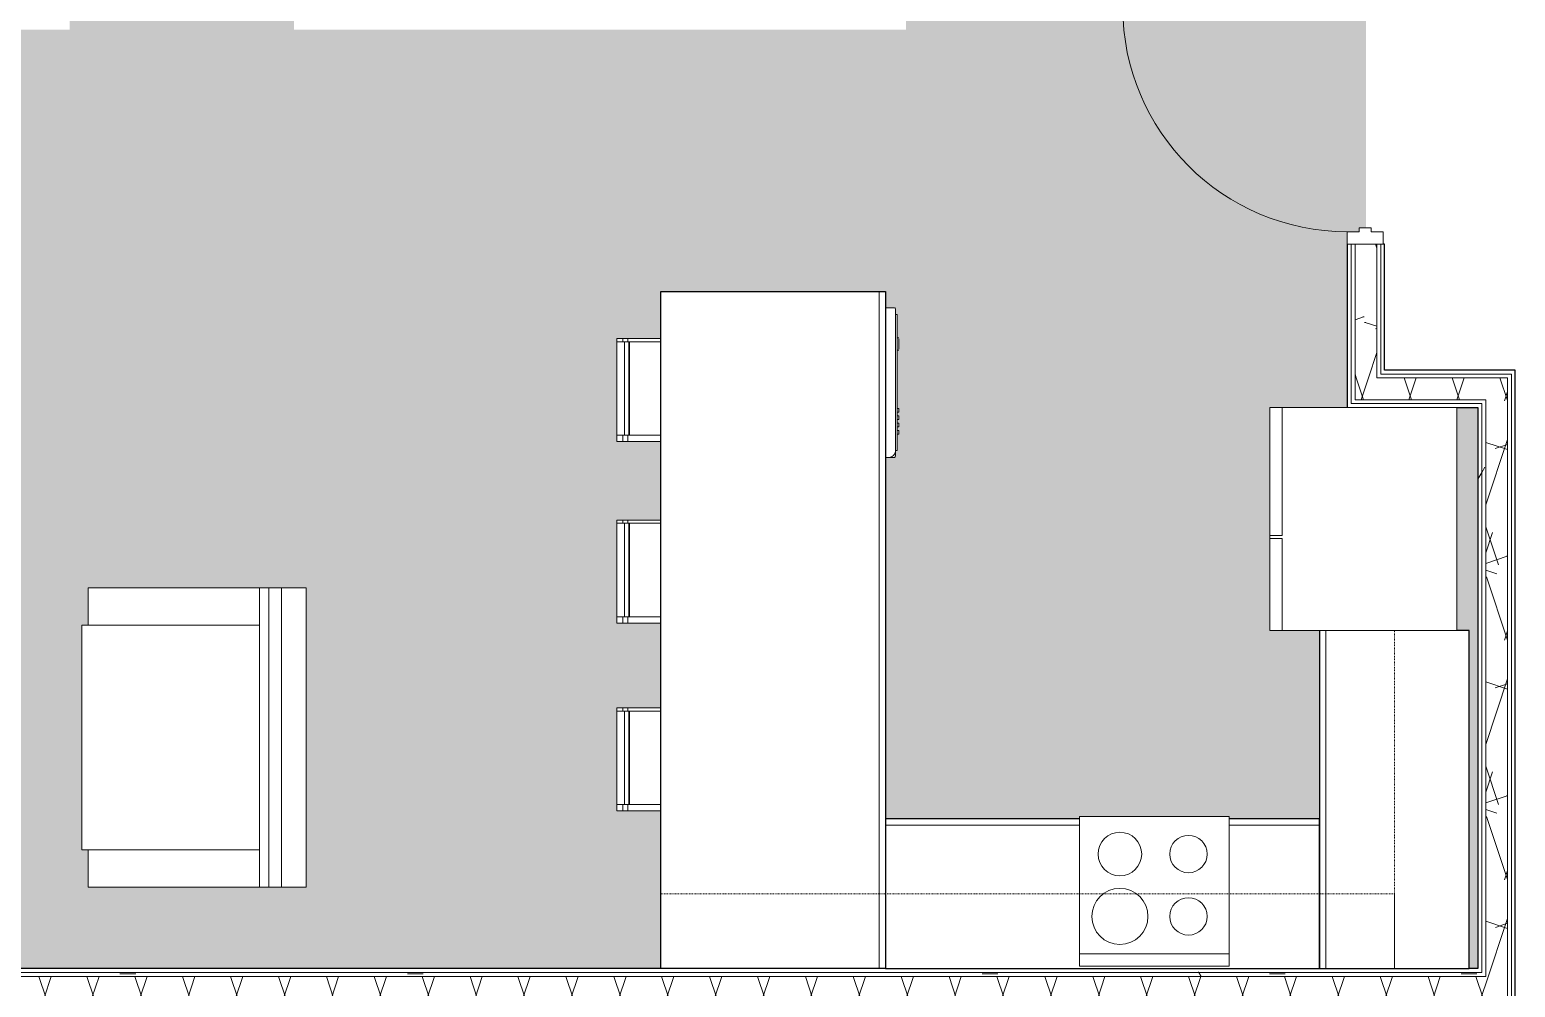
# Model space of a CAD drawing. Header units: inches. Extents: x -4830 to -235, y 9551 to 12852.
# Drawn here: x -3716.2 to -3478, y 10550.2 to 10703.8 of the extents above; entities that cross this region are included whole.
import ezdxf

# ---------------------------------------------------------------- set-up
doc = ezdxf.new("R2010")
doc.units = ezdxf.units.IN
doc.header["$MEASUREMENT"] = 0
doc.linetypes.add('Dash', pattern=[0.25, 0.125, -0.125])
for name, color, linetype, lineweight in [('0-1', 7, 'Continuous', 5), ('0-2', 7, 'Continuous', 9), ('0-3', 8, 'Continuous', 9), ('A-AREA-PATT-3', 41, 'Continuous', 9), ('A-DOOR-1', 7, 'Continuous', 9), ('A-DOOR-2', 50, 'Continuous', 13), ('A-DOOR-FRAM-1', 50, 'Continuous', 13), ('A-WALL-2', 7, 'Continuous', 9), ('A-WALL-PATT-1', 7, 'Continuous', 9), ('A-WALL-PATT-3', 253, 'Continuous', 9), ('I-FURN', 30, 'Continuous', 9), ('I-FURN-1', 7, 'Continuous', 9), ('I-WALL-1', 250, 'Continuous', 25), ('Q-CASE-1', 250, 'Continuous', 25), ('Q-CASE-2', 7, 'Continuous', 9), ('Q-CASE-HDLN-1', 7, 'Dash', 9), ('Q-SPCQ-1', 7, 'Continuous', 9)]:
    doc.layers.add(name, color=color, linetype=linetype, lineweight=lineweight)
pattern_1 = [(0, (0, 0), (61.44, 15.36), [2.534, -43.546, 2.534, -43.546, -245.76]), (0, (0, 0), (61.44, 15.36), [-92.16, 2.534, -89.626, 2.534, -43.546, -107.52]), (0, (0, 0), (61.44, 15.36), [-230.4, 2.534, -28.186, 2.534, -74.266]), (120, (23.04, 7.68), (-44.02215, 45.5286), [2.534, -43.546, 2.534, -43.546, -245.76]), (120, (23.04, 7.68), (-44.02215, 45.5286), [-92.16, 2.534, -89.626, 2.534, -43.546, -107.52]), (120, (23.04, 7.68), (-44.02215, 45.5286), [-230.4, 2.534, -28.186, 2.534, -74.266]), (240, (30.72, 38.4), (-17.41785, -60.8886), [2.534, -43.546, 2.534, -43.546, -245.76]), (240, (30.72, 38.4), (-17.41785, -60.8886), [-92.16, 2.534, -89.626, 2.534, -43.546, -107.52]), (240, (30.72, 38.4), (-17.41785, -60.8886), [-230.4, 2.534, -28.186, 2.534, -74.266])]
pattern_2 = [(161.57, (0.96, 0.96), (-7.6802237, -0.0009796), [0, -54.643, 6.067, 0]), (18.43, (-0.96, 0.96), (-7.6802237, 0.0009796), [0, -54.643, 6.067, 0]), (108.43, (0.96, 0.96), (3.8382953, -19.2013653), [18.211, -42.499]), (71.57, (-0.96, 0.96), (3.8382953, 19.2013653), [18.211, -42.499])]

# ---------------------------------------------------------------- blocks, each defined once
blk = doc.blocks.new('OD_CW_Base Cabinet - OD_CW_Base Cabinet-1862514-FLOOR PLAN - 3RD FLOOR')
at = {"layer": 'Q-CASE-1'}
for p, q in [((0.74, -24), (0.74, 12)), ((0.74, 12), (109.34, 12)), ((109.34, 12), (109.34, -24)), ((109.34, -24), (0.74, -24))]:
    blk.add_line(p, q, dxfattribs=at)
at = {"layer": 'Q-CASE-2'}
for p, q in [((0.74, 11), (0.74, 12)), ((0.74, 12), (109.34, 12)), ((109.34, 12), (109.34, 11)), ((109.34, 11), (0.74, 11)), ((0.74, -24), (0.74, 11)), ((0.74, 11), (109.34, 11)), ((109.34, 11), (109.34, -24)), ((109.34, -24), (0.74, -24))]:
    blk.add_line(p, q, dxfattribs=at)
blk = doc.blocks.new('Refrigerator_-_Side-by-Side_6047 - 36_ X 30_-1372843-FLOOR PLAN - 3RD FLOOR')
at = {"layer": 'Q-SPCQ-1'}
for p, q in [((-17.88, 15.58), (17.87, 15.58)), ((-17.88, -14.42), (-17.88, 15.58)), ((-17.88, 15.58), (-3.13, 15.58)), ((-17.88, 15.58), (-17.88, 13.58)), ((-3.13, 13.58), (-3.13, 15.58)), ((-2.63, 15.58), (17.87, 15.58)), ((-2.63, 15.58), (-2.63, 13.58)), ((17.87, 15.58), (17.87, -14.42)), ((17.87, 13.58), (17.87, 15.58)), ((-3.13, 13.58), (-17.88, 13.58)), ((17.87, 13.58), (-2.63, 13.58)), ((17.87, -14.42), (-17.88, -14.42))]:
    blk.add_line(p, q, dxfattribs=at)
blk = doc.blocks.new('Range - 24_ x 24_-1372826-FLOOR PLAN - 3RD FLOOR')
at = {"layer": 'Q-SPCQ-1'}
for p, q in [((0, 0), (24, 0)), ((0, -24), (0, 0)), ((24, 0), (24, -24)), ((0, -22), (24, -22)), ((24, -24), (0, -24))]:
    blk.add_line(p, q, dxfattribs=at)
for centre, radius, start, end in [((6.5, -6), 3.5, 360, 180), ((17.5, -6), 3, 360, 180), ((6.5, -6), 3.5, 180, 0), ((17.5, -6), 3, 180, 0), ((6.5, -16), 4.5, 360, 180), ((17.5, -16), 3, 360, 180), ((6.5, -16), 4.5, 180, 0), ((17.5, -16), 3, 180, 0)]:
    blk.add_arc(centre, radius, start, end, dxfattribs=at)
blk = doc.blocks.new('OD_CW_Base Cabinet - OD_CW_Base Cabinet-1445614-FLOOR PLAN - 3RD FLOOR')
at = {"layer": 'Q-CASE-1'}
for p, q in [((70.36, 24), (0.74, 24)), ((0.74, 24), (0.74, 0)), ((70.36, 0), (70.36, 24)), ((0.74, 0), (15.27, 0)), ((39.27, 0), (70.36, 0))]:
    blk.add_line(p, q, dxfattribs=at)
at = {"layer": 'Q-CASE-2'}
for p, q in [((0.74, 1), (0.74, 24)), ((0.74, 24), (70.36, 24)), ((70.36, 24), (70.36, 1)), ((0.74, 0), (0.74, 1)), ((0.74, 1), (15.27, 1)), ((15.27, 1), (0.74, 1)), ((15.27, 0), (0.74, 0)), ((39.27, 1), (70.36, 1)), ((70.36, 1), (39.27, 1)), ((70.36, 0), (39.27, 0)), ((70.36, 1), (70.36, 0))]:
    blk.add_line(p, q, dxfattribs=at)
blk = doc.blocks.new('OD_CW_Base Cabinet - OD_CW_Base Cabinet-1916523-FLOOR PLAN - 3RD FLOOR')
at = {"layer": 'Q-CASE-1'}
for p, q in [((54.99, 24), (0.74, 24)), ((0.74, 24), (0.74, 22)), ((54.99, 0), (54.99, 24)), ((0.74, 0), (54.99, 0))]:
    blk.add_line(p, q, dxfattribs=at)
at = {"layer": 'Q-CASE-2'}
for p, q in [((0.74, 22), (0.74, 24)), ((0.74, 24), (54.99, 24)), ((54.99, 24), (54.99, 1)), ((0.74, 1), (54.99, 1)), ((54.99, 1), (0.74, 1)), ((54.99, 0), (0.74, 0)), ((54.99, 1), (54.99, 0))]:
    blk.add_line(p, q, dxfattribs=at)
blk = doc.blocks.new('Dishwasher_15404 - 34_ counter-V30-FLOOR PLAN - 3RD FLOOR')
at = {"layer": 'Q-SPCQ-1'}
for p, q in [((26.68, 0), (25.25, 0)), ((26.87, -22.93), (26.87, -0.2)), ((27.12, -1.09), (26.87, -1.09)), ((27.12, -1.09), (27.12, -22.91)), ((27.37, -4.82), (27.12, -4.82)), ((27.12, -6.79), (27.37, -6.79)), ((27.37, -4.96), (27.37, -5.81)), ((27.37, -5.81), (27.37, -6.66)), ((27.37, -16.15), (27.12, -16.15)), ((27.37, -16.15), (27.37, -16.74)), ((27.12, -16.74), (27.37, -16.74)), ((27.37, -17.33), (27.12, -17.33)), ((27.12, -17.92), (27.37, -17.92)), ((27.37, -18.51), (27.12, -18.51)), ((27.37, -17.33), (27.37, -17.92)), ((27.37, -18.51), (27.37, -19.1)), ((27.12, -19.1), (27.37, -19.1)), ((27.37, -19.69), (27.12, -19.69)), ((27.12, -20.28), (27.37, -20.28)), ((27.37, -19.69), (27.37, -20.28)), ((27.12, -22.91), (26.87, -22.91)), ((26.87, -23.8), (26.87, -22.93)), ((25.25, -24), (25.8, -24)), ((25.8, -24), (26.68, -24))]:
    blk.add_line(p, q, dxfattribs=at)
for centre, radius, start, end in [((26.68, -0.2), 0.197, 360, 90), ((26.68, -0.2), 0.197, 15, 75), ((25.8, -22.93), 1.07, 270, 0), ((26.68, -23.8), 0.197, 270, 0)]:
    blk.add_arc(centre, radius, start, end, dxfattribs=at)
blk = doc.blocks.new('OD_CW_Upper Cabinet - OD_CW_Upper Cabinet-1916543-FLOOR PLAN - 3RD FLOOR')
at = {"layer": 'Q-CASE-HDLN-1'}
for p, q in [((0.74, -24), (0.74, -12)), ((0.74, -12), (118.36, -12)), ((118.36, -12), (118.36, -24)), ((118.36, -24), (0.74, -24))]:
    blk.add_line(p, q, dxfattribs=at)
blk = doc.blocks.new('Bar_Stool_6722_1_ - Bar_Stool_6722_1_-V31-FLOOR PLAN - 3RD FLOOR')
at = {"layer": 'I-FURN-1'}
for p, q in [((1, 0), (0, 0)), ((0, 0), (0, -0.98)), ((0, -0.98), (1, -0.98)), ((0, -0.98), (0, -1.78)), ((0, -1.78), (1, -1.78)), ((0, -7.07), (0, -1.78)), ((1, -1.24), (1, 0)), ((16, 0), (1, 0)), ((1, -1.91), (1, -1.24)), ((16, -1.24), (1, -1.24)), ((1, -1.91), (16, -1.91)), ((1, -2.03), (1, -1.91)), ((1, -7.07), (1, -2.03)), ((1, -2.03), (16, -2.03)), ((16.5, 0), (16, 0)), ((16, 0), (16, -1.24)), ((16, -0.98), (16.5, -0.98)), ((16, -1.24), (16, -1.91)), ((16, -1.78), (16.5, -1.78)), ((16, -1.91), (16, -2.03)), ((16, -2.03), (16, -7.07)), ((16.5, -0.98), (16.5, 0)), ((16.5, -1.78), (16.5, -0.98)), ((16.5, -1.78), (16.5, -7.07))]:
    blk.add_line(p, q, dxfattribs=at)
blk = doc.blocks.new('OD_CW_Upper Cabinet - OD_CW_Upper Cabinet-1916511-FLOOR PLAN - 3RD FLOOR')
at = {"layer": 'Q-CASE-HDLN-1'}
for p, q in [((0.74, -24), (0.74, -12)), ((0.74, -12), (54.99, -12)), ((54.99, -12), (54.99, -24)), ((54.99, -24), (0.74, -24))]:
    blk.add_line(p, q, dxfattribs=at)
blk = doc.blocks.new('Couch-Both_Arms-Generic - 2-1523460-FLOOR PLAN - 3RD FLOOR')
at = {"layer": 'I-FURN'}
for p, q in [((-24, 17.5), (-18, 17.5)), ((-24, -10), (-24, 17.5)), ((-18, 18.5), (18, 18.5)), ((-18, 17.5), (-18, 18.5)), ((-18, 17.5), (-18, -10)), ((18, 18.5), (18, 17.5)), ((18, 17.5), (24, 17.5)), ((18, -10), (18, 17.5)), ((24, 17.5), (24, -10)), ((-24, -10), (24, -10)), ((-24, -13.5), (-24, -10)), ((-24, -11.5), (24, -11.5)), ((24, -10), (24, -13.5)), ((-24, -13.5), (24, -13.5)), ((24, -13.5), (-24, -13.5))]:
    blk.add_line(p, q, dxfattribs=at)
at = {"layer": 'I-FURN-1'}
for p, q in [((-24, -17.5), (-24, -13.5)), ((24, -13.5), (24, -17.5)), ((24, -17.5), (-24, -17.5))]:
    blk.add_line(p, q, dxfattribs=at)
blk = doc.blocks.new('CTR - 1st Phase - Unit Layouts_rvt-1-FLOOR PLAN - 3RD FLOOR')
at = {"layer": '0-2'}
for name, p, rotation in [('OD_CW_Base Cabinet - OD_CW_Base Cabinet-1862514-FLOOR PLAN - 3RD FLOOR', (-3590.97, 10662.53), 269.9999999999955), ('Bar_Stool_6722_1_ - Bar_Stool_6722_1_-V31-FLOOR PLAN - 3RD FLOOR', (-3622.05, 10637.74), 89.99999999990284), ('Refrigerator_-_Side-by-Side_6047 - 36_ X 30_-1372843-FLOOR PLAN - 3RD FLOOR', (-3501.77, 10625.31), 89.99999999999746), ('Bar_Stool_6722_1_ - Bar_Stool_6722_1_-V31-FLOOR PLAN - 3RD FLOOR', (-3622.05, 10608.62), 89.99999999990284), ('Couch-Both_Arms-Generic - 2-1523460-FLOOR PLAN - 3RD FLOOR', (-3689.34, 10590.26), 89.99999999997874), ('OD_CW_Base Cabinet - OD_CW_Base Cabinet-1916523-FLOOR PLAN - 3RD FLOOR', (-3509.35, 10608.18), 270.0000000000001), ('OD_CW_Upper Cabinet - OD_CW_Upper Cabinet-1916511-FLOOR PLAN - 3RD FLOOR', (-3509.35, 10552.45), 89.99999999998816), ('Bar_Stool_6722_1_ - Bar_Stool_6722_1_-V31-FLOOR PLAN - 3RD FLOOR', (-3622.05, 10578.5), 89.99999999990284), ('OD_CW_Base Cabinet - OD_CW_Base Cabinet-1445614-FLOOR PLAN - 3RD FLOOR', (-3508.61, 10577.19), 180)]:
    blk.add_blockref(name, p, dxfattribs=dict(at, rotation=rotation))
for name, p in [('Dishwasher_15404 - 34_ counter-V30-FLOOR PLAN - 3RD FLOOR', (-3604.22, 10659.19)), ('Range - 24_ x 24_-1372826-FLOOR PLAN - 3RD FLOOR', (-3547.88, 10577.56)), ('OD_CW_Upper Cabinet - OD_CW_Upper Cabinet-1916543-FLOOR PLAN - 3RD FLOOR', (-3615.71, 10577.19))]:
    blk.add_blockref(name, p, dxfattribs=at)
blk = doc.blocks.new('HOLLOW METAL - UNIT DOOR-1956233-FLOOR PLAN - 3RD FLOOR')
at = {"layer": 'A-DOOR-1'}
blk.add_arc((18, 3.25), 36, 90, 180, dxfattribs=at)
at = {"layer": 'A-DOOR-2'}
for p, q in [((18, 39.25), (16.25, 39.25)), ((16.25, 39.25), (16.25, 3.25)), ((18, 3.25), (18, 39.25)), ((16.25, 3.25), (18, 3.25))]:
    blk.add_line(p, q, dxfattribs=at)
at = {"layer": 'A-DOOR-FRAM-1'}
for p, q in [((-18, 3.25), (-20, 3.25)), ((-20, 3.25), (-20, -2.5)), ((-18, 1.3125), (-18, 3.25)), ((18, 3.25), (18, 1.3125)), ((20, 3.25), (18, 3.25)), ((20, -2.5), (20, 3.25)), ((-17.375, 1.3125), (-18, 1.3125)), ((-17.375, -0.5625), (-17.375, 1.3125)), ((18, 1.3125), (17.375, 1.3125)), ((17.375, 1.3125), (17.375, -0.5625)), ((-18, -2.5), (-18, -0.5625)), ((-18, -0.5625), (-17.375, -0.5625)), ((17.375, -0.5625), (18, -0.5625)), ((18, -0.5625), (18, -2.5)), ((-20, -2.5), (-18, -2.5)), ((18, -2.5), (20, -2.5))]:
    blk.add_line(p, q, dxfattribs=at)
blk = doc.blocks.new('CTR - 1st Phase - Common Walls_rvt-1-FLOOR PLAN - 3RD FLOOR')
at = {"layer": 'A-AREA-PATT-3'}
h = blk.add_hatch(color=256, dxfattribs=at)
h.paths.add_polyline_path([(-3851.85, 10553.19), (-3800.41, 10553.19), (-3800.41, 10569.31), (-3782.41, 10569.31), (-3782.41, 10565.31), (-3746.41, 10565.36), (-3746.41, 10569.31), (-3728.41, 10569.31), (-3728.41, 10553.19), (-3614.97, 10553.19), (-3614.97, 10578.5), (-3622.05, 10578.5), (-3622.05, 10595), (-3614.97, 10595), (-3614.97, 10608.62), (-3622.05, 10608.62), (-3622.05, 10625.12), (-3614.97, 10625.12), (-3614.98, 10637.74), (-3622.05, 10637.74), (-3622.05, 10654.24), (-3614.97, 10654.24), (-3614.97, 10661.79), (-3578.97, 10661.79), (-3578.97, 10659.19), (-3577.55, 10659.19), (-3577.35, 10658.99), (-3577.35, 10658.1), (-3577.1, 10658.1), (-3577.1, 10654.23), (-3576.85, 10654.23), (-3576.85, 10652.53), (-3577.1, 10652.53), (-3577.1, 10643.04), (-3576.85, 10643.04), (-3576.85, 10642.45), (-3577.1, 10642.45), (-3577.1, 10641.86), (-3576.85, 10641.86), (-3576.85, 10641.27), (-3577.1, 10641.27), (-3577.1, 10640.68), (-3576.85, 10640.64), (-3576.85, 10640.09), (-3577.1, 10640.09), (-3577.1, 10639.5), (-3576.85, 10639.5), (-3576.85, 10638.91), (-3577.1, 10638.91), (-3577.1, 10636.28), (-3577.35, 10636.26), (-3577.4, 10635.33), (-3577.55, 10635.19), (-3578.97, 10635.19), (-3578.97, 10577.19), (-3547.88, 10577.19), (-3547.88, 10577.56), (-3523.88, 10577.56), (-3523.88, 10577.19), (-3509.35, 10577.19), (-3509.35, 10607.44), (-3517.35, 10607.44), (-3517.35, 10643.19), (-3504.92, 10643.19), (-3504.92, 10671.39), (-3502.99, 10671.39), (-3502.99, 10672.01), (-3501.92, 10672.01), (-3501.92, 10706.76), (-3502.99, 10706.76), (-3502.99, 10707.39), (-3504.92, 10707.39), (-3504.92, 10711.64), (-3520.75, 10711.64), (-3520.75, 10720.35), (-3519.75, 10720.44), (-3519.75, 10722.35), (-3517.81, 10722.35), (-3517.81, 10722.98), (-3515.94, 10722.98), (-3515.94, 10722.35), (-3514, 10722.35), (-3514, 10720.35), (-3516, 10720.35), (-3515.94, 10716.39), (-3483.97, 10716.39), (-3483.97, 10769.06), (-3516, 10769.06), (-3515.94, 10760.35), (-3514, 10760.35), (-3514, 10758.35), (-3515.94, 10758.35), (-3515.94, 10757.73), (-3517.81, 10757.73), (-3517.81, 10758.35), (-3519.75, 10758.35), (-3519.75, 10760.35), (-3520.75, 10760.35), (-3520.75, 10769.06), (-3538.37, 10769.06), (-3538.37, 10773.81), (-3483.97, 10773.81), (-3483.97, 10835.19), (-3518.1, 10835.19), (-3518.1, 10835.06), (-3522.85, 10835.06), (-3522.85, 10835.19), (-3528.87, 10835.19), (-3528.87, 10827.46), (-3529, 10826.5), (-3529.37, 10825.6), (-3529.96, 10824.83), (-3530.74, 10824.24), (-3531.63, 10823.86), (-3532.68, 10823.74), (-3533.99, 10823.74), (-3533.64, 10820.71), (-3532.45, 10819.71), (-3531.81, 10818.47), (-3531.52, 10817.2), (-3531.35, 10815.71), (-3531.52, 10813.72), (-3532.06, 10811.71), (-3532.79, 10809.71), (-3533.72, 10807.71), (-3535.11, 10805.71), (-3536.11, 10804.71), (-3536.97, 10804.21), (-3538.35, 10803.71), (-3539.35, 10803.71), (-3540.72, 10804.21), (-3541.59, 10804.71), (-3542.59, 10805.71), (-3544.06, 10807.89), (-3544.91, 10809.71), (-3545.64, 10811.71), (-3546.17, 10813.72), (-3546.35, 10815.71), (-3546.17, 10817.2), (-3546.08, 10817.71), (-3545.82, 10818.71), (-3545.25, 10819.71), (-3544.06, 10820.71), (-3543.71, 10823.74), (-3545.1, 10823.74), (-3546.06, 10823.86), (-3546.96, 10824.24), (-3547.73, 10824.83), (-3548.33, 10825.6), (-3548.74, 10826.82), (-3548.82, 10827.46), (-3548.82, 10835.19), (-3556.85, 10835.19), (-3556.85, 10811.19), (-3604.42, 10811.19), (-3604.42, 10810.81), (-3609.17, 10810.81), (-3609.17, 10835.19), (-3851.85, 10835.19), (-3851.85, 10818.61), (-3855.22, 10818.61), (-3855.22, 10780.59), (-3851.85, 10780.59), (-3851.85, 10780.21), (-3855.22, 10780.21), (-3855.22, 10742.19), (-3852.47, 10742.19), (-3852.47, 10743.6), (-3819.57, 10743.6), (-3819.57, 10737.55), (-3824.32, 10737.55), (-3824.32, 10738.85), (-3852.47, 10738.85), (-3852.47, 10741.81), (-3855.72, 10741.81), (-3855.72, 10739.81), (-3856.29, 10739.81), (-3856.29, 10705.79), (-3855.72, 10705.79), (-3855.72, 10703.79), (-3852.47, 10703.79), (-3852.47, 10708.54), (-3709.8, 10708.54), (-3709.8, 10703.79), (-3819.57, 10703.79), (-3819.57, 10702.07), (-3824.32, 10702.07), (-3824.32, 10703.79), (-3851.85, 10703.79), (-3851.85, 10665.01), (-3855.22, 10665.01), (-3855.22, 10626.99), (-3851.85, 10626.99), (-3851.85, 10626.61), (-3855.22, 10626.61), (-3855.22, 10588.59), (-3851.97, 10588.59), (-3851.97, 10614.26), (-3816.97, 10614.26), (-3816.97, 10608.26), (-3815.97, 10608.26), (-3815.97, 10572.26), (-3816.97, 10572.26), (-3816.97, 10566.26), (-3851.85, 10566.26)], flags=0)
h.paths.add_polyline_path([(-3485.35, 10553.19), (-3483.97, 10553.19), (-3483.97, 10643.19), (-3487.35, 10643.19), (-3487.35, 10607.44), (-3485.35, 10607.44), (-3485.35, 10554.56)], flags=0)
h.paths.add_polyline_path([(-3671.84, 10566.26), (-3706.84, 10566.26), (-3706.92, 10572.26), (-3707.84, 10572.26), (-3707.84, 10608.26), (-3706.84, 10608.26), (-3706.84, 10614.26), (-3671.84, 10614.26), (-3671.84, 10580.11)], flags=0)
h.paths.add_polyline_path([(-3796.9, 10617.59), (-3796.9, 10618.59), (-3802.9, 10618.59), (-3802.9, 10653.59), (-3718.9, 10653.59), (-3718.9, 10618.59), (-3724.9, 10618.59), (-3724.9, 10617.59), (-3776.27, 10617.59)], flags=0)
h.paths.add_polyline_path([(-3575.67, 10703.79), (-3673.8, 10703.79), (-3673.8, 10708.54), (-3637.92, 10708.54), (-3637.92, 10712.41), (-3638.67, 10712.41), (-3638.67, 10714.91), (-3637.92, 10714.91), (-3637.92, 10715.16), (-3636.55, 10715.16), (-3636.55, 10738.16), (-3637.92, 10738.16), (-3637.98, 10763.41), (-3638.67, 10763.41), (-3638.67, 10765.91), (-3637.92, 10765.91), (-3637.92, 10773.81), (-3609.17, 10773.81), (-3609.17, 10776.81), (-3604.42, 10776.81), (-3604.42, 10773.81), (-3570.37, 10773.81), (-3570.37, 10769.06), (-3575.67, 10769.06), (-3575.67, 10765.91), (-3574.92, 10765.91), (-3574.92, 10763.41), (-3575.67, 10763.41), (-3575.67, 10763.16), (-3577.05, 10763.16), (-3577.05, 10740.16), (-3575.67, 10740.16), (-3575.63, 10714.91), (-3574.92, 10714.91), (-3574.92, 10712.41), (-3575.67, 10712.41), (-3575.67, 10704.41)], flags=0)
h.paths.add_polyline_path([(-3512.86, 10705.64), (-3540.92, 10705.64), (-3540.92, 10707.39), (-3504.92, 10707.39), (-3504.92, 10705.64)], flags=0)
h.paths.add_polyline_path([(-3600.66, 10708.54), (-3580.42, 10708.54), (-3580.42, 10712.41), (-3581.17, 10712.41), (-3581.17, 10714.91), (-3580.42, 10714.91), (-3580.42, 10715.16), (-3577.05, 10715.16), (-3577.05, 10738.16), (-3578.42, 10738.16), (-3578.42, 10763.16), (-3580.42, 10763.16), (-3580.42, 10763.41), (-3581.17, 10763.41), (-3581.17, 10765.91), (-3580.42, 10765.91), (-3580.42, 10769.06), (-3604.42, 10769.06), (-3604.42, 10708.54)], flags=0)
h.paths.add_polyline_path([(-3609.17, 10708.54), (-3609.17, 10769.06), (-3633.17, 10769.06), (-3633.17, 10765.91), (-3632.42, 10765.91), (-3632.42, 10763.41), (-3633.17, 10763.41), (-3633.17, 10763.16), (-3636.55, 10763.16), (-3636.55, 10740.16), (-3635.17, 10740.16), (-3635.17, 10715.16), (-3633.17, 10715.16), (-3633.17, 10714.91), (-3632.42, 10714.91), (-3632.42, 10712.41), (-3633.17, 10712.41), (-3633.17, 10708.54), (-3632.42, 10708.54)], flags=0)
h.paths.add_polyline_path([(-3851.47, 10708.8), (-3851.47, 10736.8), (-3826.22, 10736.8), (-3826.22, 10727.12), (-3825.72, 10727.05), (-3825.72, 10726.99), (-3826.22, 10726.99), (-3826.22, 10710.44), (-3825.72, 10710.36), (-3825.72, 10709.91), (-3826.22, 10709.91), (-3826.22, 10708.8), (-3850.47, 10708.8)], flags=0)
h.paths.add_polyline_path([(-3514.41, 10725.96), (-3514.41, 10750.96), (-3488.41, 10750.96), (-3488.41, 10725.96), (-3514, 10725.96)], flags=0)
h.paths.add_polyline_path([(-3786.43, 10753), (-3786.43, 10833), (-3708.43, 10833), (-3708.43, 10753)], flags=0)
h.paths.add_polyline_path([(-3538.37, 10756.6), (-3555.75, 10756.6), (-3555.75, 10758.35), (-3519.75, 10758.35), (-3519.75, 10756.6), (-3527.03, 10756.6)], flags=0)
h.paths.add_polyline_path([(-3484.47, 10809.81), (-3522.85, 10809.81), (-3522.85, 10815.06), (-3518.1, 10815.06), (-3518.1, 10814.56), (-3484.47, 10814.56), (-3484.47, 10810.44)], flags=0)
h.paths.add_polyline_path([(-3808.43, 10814.5), (-3808.43, 10832.5), (-3790.43, 10832.5), (-3790.43, 10814.5)], flags=0)
h.paths.add_polyline_path([(-3706.5, 10814.5), (-3706.5, 10832.5), (-3688.5, 10832.5), (-3688.5, 10814.5), (-3706.02, 10814.5)], flags=0)
at = {"layer": 'A-WALL-PATT-1'}
h = blk.add_hatch(dxfattribs=at)
h.set_pattern_fill('FP_1', color=256, style=0, pattern_type=2)
h.set_pattern_definition(pattern_1)
h.paths.add_polyline_path([(-3483.35, 10418.16), (-3483.35, 10547.81), (-3483.97, 10547.81), (-3483.97, 10418.16)], flags=0)
h.paths.add_polyline_path([(-3483.97, 10552.56), (-3483.35, 10552.57), (-3483.35, 10643.81), (-3483.97, 10643.81), (-3483.97, 10553.19)], flags=0)
h = blk.add_hatch(dxfattribs=at)
h.set_pattern_fill('FP_1', color=256, style=0, pattern_type=2)
h.set_pattern_definition(pattern_1)
h.paths.add_polyline_path([(-3483.35, 10417.54), (-3482.72, 10417.54), (-3482.72, 10548.44), (-3483.35, 10548.44), (-3483.35, 10417.54)], flags=0)
h.paths.add_polyline_path([(-3482.72, 10551.94), (-3482.72, 10644.44), (-3483.35, 10644.44), (-3483.35, 10551.94)], flags=0)
h = blk.add_hatch(dxfattribs=at)
h.set_pattern_fill('FP_1', color=256, style=0, pattern_type=2)
h.set_pattern_definition(pattern_1)
h.paths.add_polyline_path([(-3495.3, 10552.56), (-3483.97, 10552.56), (-3483.97, 10553.19), (-3852.47, 10553.19), (-3852.47, 10552.56), (-3508.35, 10552.56)], flags=0)
h = blk.add_hatch(dxfattribs=at)
h.set_pattern_fill('FP_1', color=256, style=0, pattern_type=2)
h.set_pattern_definition(pattern_1)
h.paths.add_polyline_path([(-3483.35, 10551.94), (-3483.35, 10552.56), (-3852.47, 10552.56), (-3852.47, 10551.94), (-3483.97, 10551.94)], flags=0)
at = {"layer": 'A-WALL-PATT-3'}
h = blk.add_hatch(dxfattribs=at)
h.set_pattern_fill('FP_34', color=256, style=0, pattern_type=2)
h.set_pattern_definition(pattern_2)
h.paths.add_polyline_path([(-3503.64, 10647.94), (-3500.17, 10647.94), (-3500.17, 10669.39), (-3503.67, 10669.39), (-3503.67, 10647.94)], flags=0)
h.paths.add_polyline_path([(-3501.11, 10709.39), (-3500.17, 10709.39), (-3500.17, 10711.64), (-3503.67, 10711.64), (-3503.62, 10709.39), (-3502.99, 10709.39)], flags=0)
h = blk.add_hatch(dxfattribs=at)
h.set_pattern_fill('FP_34', color=256, style=0, pattern_type=2)
h.set_pattern_definition(pattern_2)
h.paths.add_polyline_path([(-3482.72, 10644.44), (-3482.72, 10647.94), (-3503.67, 10647.94), (-3503.67, 10644.44), (-3483.35, 10644.44)], flags=0)
h = blk.add_hatch(dxfattribs=at)
h.set_pattern_fill('FP_34', color=256, style=0, pattern_type=2)
h.set_pattern_definition(pattern_2)
h.paths.add_polyline_path([(-3482.71, 10414.04), (-3479.22, 10414.04), (-3479.22, 10647.94), (-3482.72, 10647.94), (-3482.72, 10414.04)], flags=0)
h = blk.add_hatch(dxfattribs=at)
h.set_pattern_fill('FP_34', color=256, style=0, pattern_type=2)
h.set_pattern_definition(pattern_2)
h.paths.add_polyline_path([(-3483.35, 10548.44), (-3482.72, 10548.44), (-3482.72, 10551.94), (-3852.47, 10551.94), (-3852.47, 10548.44), (-3483.97, 10548.44)], flags=0)
at = {"layer": 'A-WALL-2'}
for p, q in [((-3504.3, 10669.39), (-3504.3, 10649.19)), ((-3503.67, 10669.39), (-3503.67, 10649.19)), ((-3500.17, 10669.39), (-3500.17, 10649.19)), ((-3499.55, 10669.39), (-3499.55, 10649.19)), ((-3504.3, 10644.44), (-3504.3, 10649.19)), ((-3503.67, 10647.94), (-3503.67, 10649.19)), ((-3500.17, 10648.56), (-3500.17, 10649.19)), ((-3500.17, 10647.94), (-3500.17, 10648.56)), ((-3499.55, 10648.56), (-3499.55, 10649.19)), ((-3483.97, 10648.56), (-3499.55, 10648.56)), ((-3483.97, 10648.56), (-3479.22, 10648.56)), ((-3479.22, 10648.56), (-3478.6, 10648.56)), ((-3478.6, 10413.41), (-3478.6, 10648.56)), ((-3503.67, 10644.44), (-3503.67, 10647.94)), ((-3483.97, 10647.94), (-3500.17, 10647.94)), ((-3483.97, 10647.94), (-3482.72, 10647.94)), ((-3482.72, 10647.94), (-3479.22, 10647.94)), ((-3479.22, 10414.04), (-3479.22, 10647.94)), ((-3504.3, 10643.81), (-3504.3, 10644.44)), ((-3483.97, 10643.81), (-3504.3, 10643.81)), ((-3483.97, 10644.44), (-3503.67, 10644.44)), ((-3483.97, 10644.44), (-3483.35, 10644.44)), ((-3483.97, 10643.81), (-3483.35, 10643.81)), ((-3483.35, 10644.44), (-3482.72, 10644.44)), ((-3483.35, 10552.56), (-3483.35, 10643.81)), ((-3482.72, 10551.94), (-3482.72, 10644.44)), ((-3483.97, 10552.56), (-3852.47, 10552.56)), ((-3483.97, 10551.94), (-3852.47, 10551.94)), ((-3483.35, 10552.56), (-3483.97, 10552.56)), ((-3483.35, 10551.94), (-3483.97, 10551.94)), ((-3482.72, 10551.94), (-3483.35, 10551.94))]:
    blk.add_line(p, q, dxfattribs=at)
at = {"layer": 'I-WALL-1'}
for p, q in [((-3504.92, 10669.39), (-3504.92, 10649.19)), ((-3498.92, 10669.39), (-3499.17, 10669.39)), ((-3498.92, 10649.19), (-3498.92, 10669.39)), ((-3504.92, 10649.19), (-3504.92, 10643.81)), ((-3483.97, 10649.19), (-3498.92, 10649.19)), ((-3478.6, 10649.19), (-3483.97, 10649.19)), ((-3477.97, 10649.19), (-3478.6, 10649.19)), ((-3477.97, 10412.79), (-3477.97, 10649.19)), ((-3504.92, 10643.81), (-3504.92, 10643.19)), ((-3487.35, 10643.19), (-3483.97, 10643.19)), ((-3483.97, 10643.19), (-3483.97, 10553.19)), ((-3614.97, 10553.19), (-3745.41, 10553.19)), ((-3483.97, 10553.19), (-3485.35, 10553.19))]:
    blk.add_line(p, q, dxfattribs=at)
at = {"layer": '0-3', "rotation": 89.99999999999702}
blk.add_blockref('HOLLOW METAL - UNIT DOOR-1956233-FLOOR PLAN - 3RD FLOOR', (-3501.67, 10689.39), dxfattribs=at)

msp = doc.modelspace()

# ---------------------------------------------------------------- block references
at = {"layer": '0-1'}
for name in ['CTR - 1st Phase - Common Walls_rvt-1-FLOOR PLAN - 3RD FLOOR', 'CTR - 1st Phase - Unit Layouts_rvt-1-FLOOR PLAN - 3RD FLOOR']:
    msp.add_blockref(name, (0, 0), dxfattribs=at)

doc.saveas('drawing.dxf')
